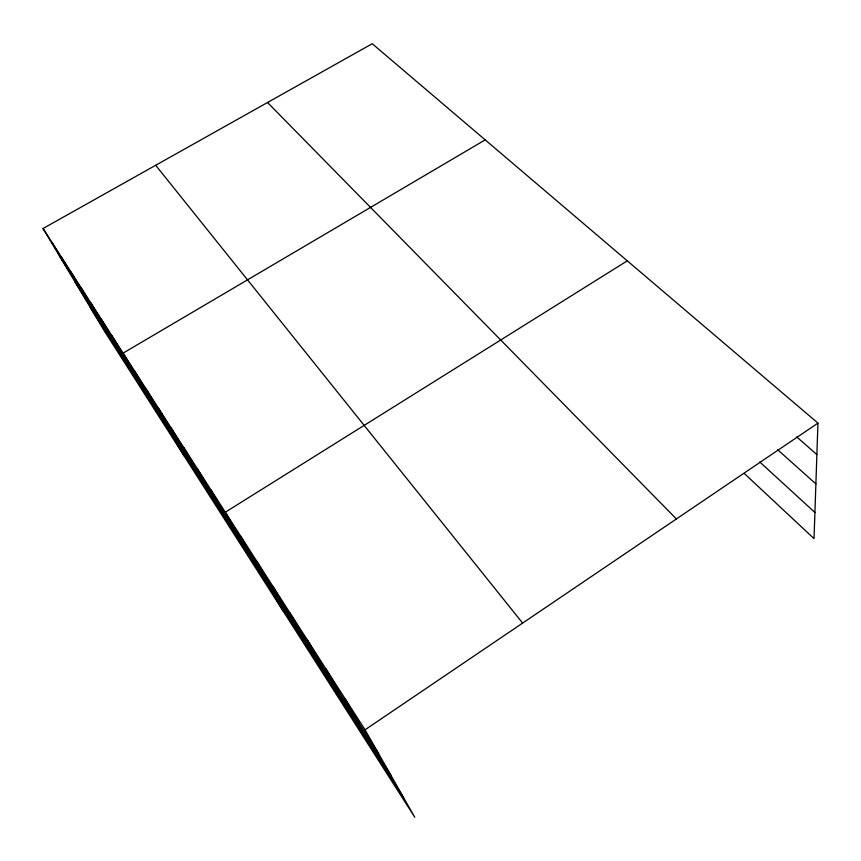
<?xml version="1.0" encoding="UTF-8"?>
<svg xmlns="http://www.w3.org/2000/svg" width="861" height="861" viewBox="0 0 861 861"><rect width="100%" height="100%" fill="white"/><g stroke="black" fill="none" stroke-linecap="round" stroke-linejoin="round"><path stroke-width="1.29" d="M43.05 228.499L365.053 729.794L414.776 817.272L104.611 331.388L43.05 228.499L372.243 43.728L817.95 423.117L814.032 538.631L744.485 473.647M365.053 729.794L817.95 423.117M627.303 260.84L225.302 512.22L283.183 611.127M485.195 139.88L123.101 353.128L184.06 455.835M796.769 436.979L816.885 454.554M777.763 449.819L815.894 483.936M759.757 461.98L814.926 512.478M267.534 102.502L676.402 518.968M155.69 165.28L522.627 623.095M59.431 255.878L378.679 753.752M74.993 281.881L391.346 776.052M90.34 307.528L403.594 797.609M52.09 242.587L68.493 270.01M90.9 302.997L107.313 330.549M80.783 287.251L97.196 314.782M70.957 271.936L87.37 299.445M61.389 257.052L77.802 284.528M112.048 335.919L128.418 363.471M101.318 319.216L117.709 346.768M158.381 408.039L174.568 435.429M146.252 389.161L162.503 416.616M134.499 370.865L150.793 398.363M183.823 447.655L199.849 474.863M170.898 427.53L187.009 454.834M211.01 489.974L226.798 516.901M197.191 468.459L213.108 495.538M256.363 560.586L271.689 586.901M240.553 535.962L256.051 562.513M272.776 586.137L287.886 612.171M289.813 612.666L304.697 638.378M307.528 640.229L322.143 665.585M325.932 668.889L340.256 693.837M345.1 698.723L359.091 723.208"/></g></svg>
